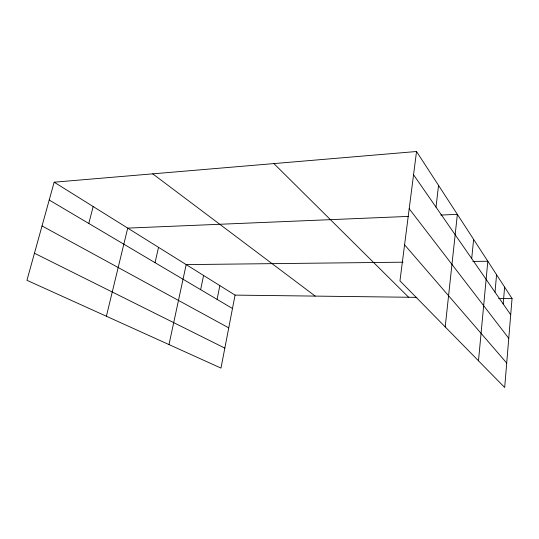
<?xml version="1.0" encoding="UTF-8"?>
<svg xmlns="http://www.w3.org/2000/svg" width="539" height="539" viewBox="0 0 539 539"><rect width="100%" height="100%" fill="white"/><g stroke="black" fill="none" stroke-linecap="round" stroke-linejoin="round"><path stroke-width="0.81" d="M416.532 151.506L512.05 298.539L504.686 387.494L399.965 280.832L416.532 151.506L54.156 182.195L26.95 280.307L220.977 368.097L235.058 295.109L54.156 182.195M503.177 303.922L504.625 287.105M495.011 292.158L496.574 274.715M478.491 360.807L487.822 261.247L472.824 261.415M471.699 258.565L473.626 239.39M445.201 326.903L457.362 214.36L440.781 215.054M436.004 207.124L438.551 185.396M217.089 299.394L219.838 285.609M200.643 289.659L203.58 275.463M168.99 344.576L186.177 264.602L403.064 262.19M155.043 262.668L158.533 247.34M106.385 316.252L127.716 228.112L408.447 216.402M88.794 223.463L93.166 206.545M235.058 295.109L416.869 297.36M498.642 298.377L512.05 298.539M34.456 253.236L224.83 348.12M42.022 225.942L228.738 327.86M49.211 200.03L232.477 308.503M152.746 173.848L315.207 296.1M273.9 163.587L408.636 297.258M404.58 244.807L506.714 363.037M409.195 208.761L508.755 338.324M413.554 174.764L510.709 314.783"/></g></svg>
